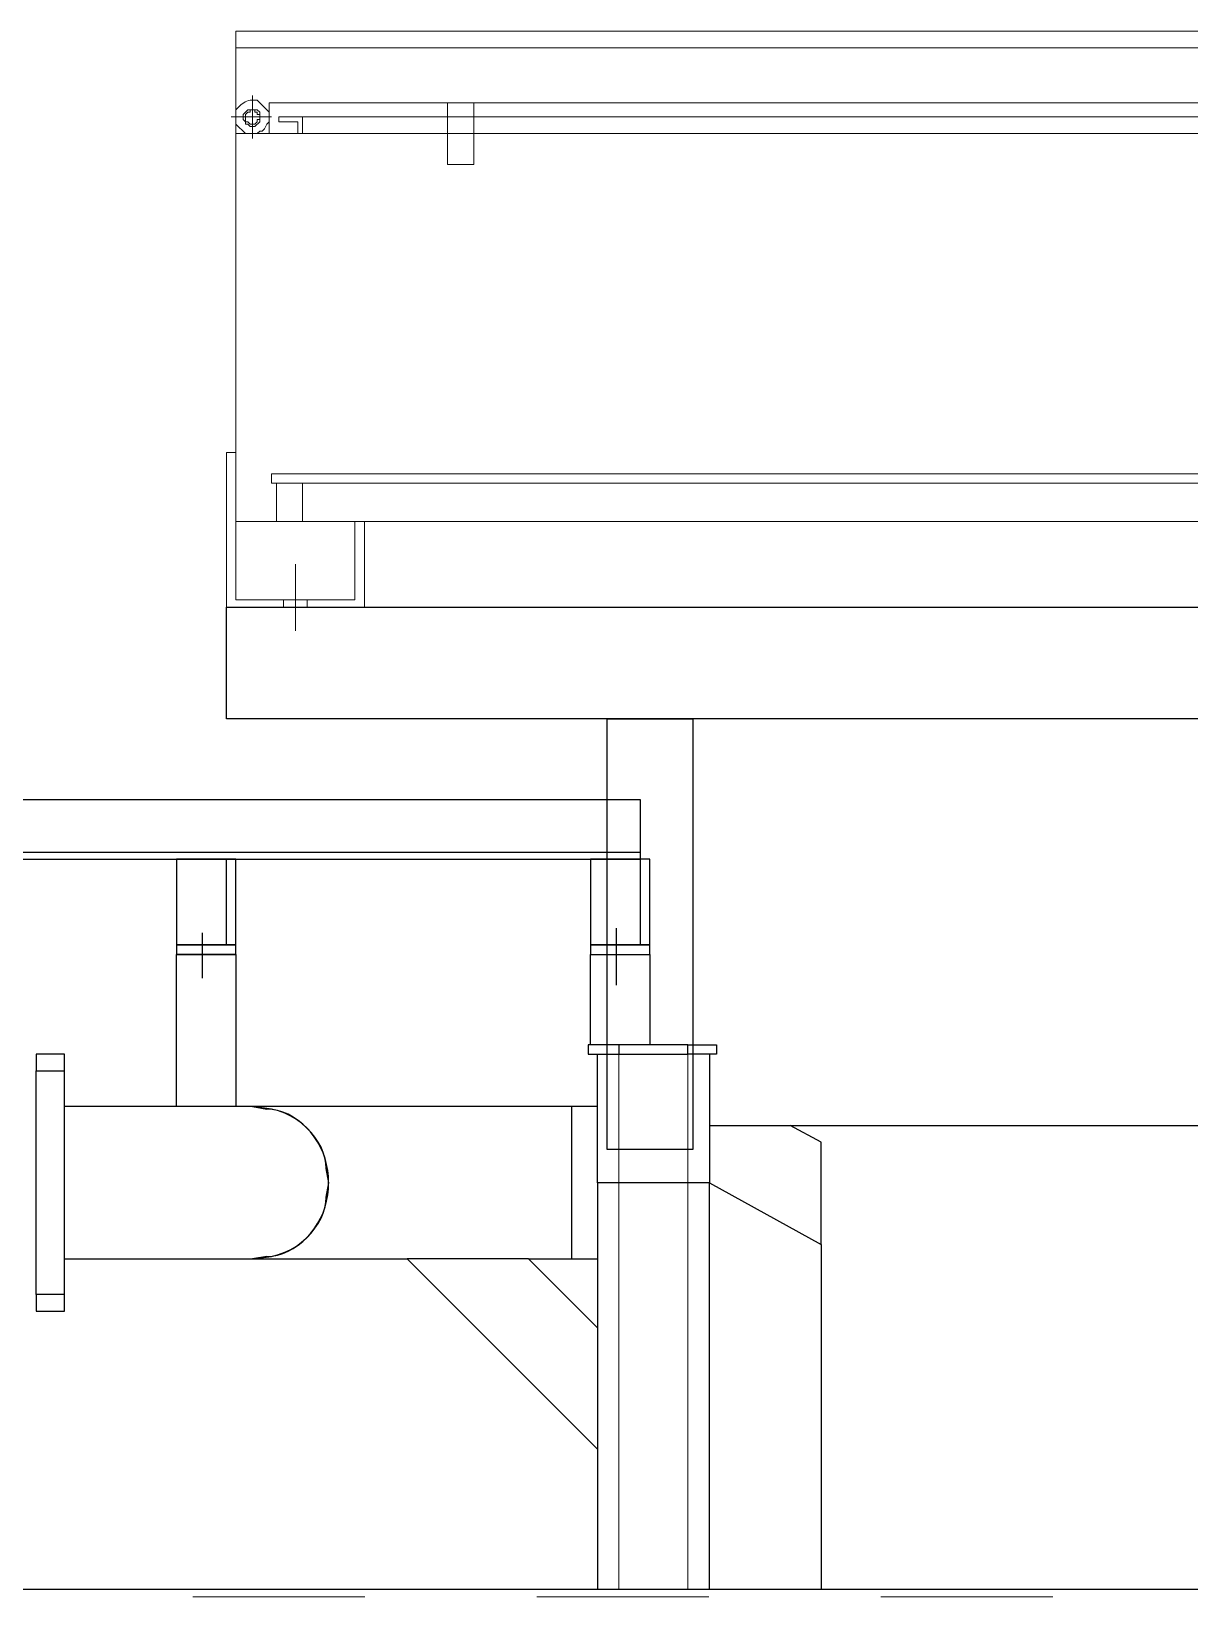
# Model space of a CAD drawing. Header units: metres. Extents: x 531263 to 531754, y 2674954 to 2675327.
# Drawn here: x 531501.188 to 531501.861, y 2675218.758 to 2675219.668 of the extents above; entities that cross this region are included whole.
import ezdxf

# ---------------------------------------------------------------- set-up
doc = ezdxf.new("R2010")
doc.units = ezdxf.units.M
doc.header["$MEASUREMENT"] = 0
doc.linetypes.add('PDF_IMPORT', pattern=[1, 0.8, -0.2])
doc.layers.add('IDT', color=7, linetype='Continuous')

# ---------------------------------------------------------------- blocks, each defined once
blk = doc.blocks.new('IDT')
at = {"layer": 'IDT', "color": 0, "linetype": 'PDF_IMPORT', "lineweight": 13, "ltscale": 0.014167}
blk.add_line((14.77772, 9.00052), (16.84415, 9.00052), dxfattribs=at)
at = {"layer": 'IDT', "color": 0, "lineweight": 25}
for p, q in [((14.77772, 8.99637), (16.87873, 8.99637)), ((16.11246, 8.79582), (16.11246, 8.99637)), ((16.17747, 8.99637), (16.17747, 8.75985)), ((16.24248, 8.75985), (16.24248, 8.99637)), ((16.35313, 8.80411), (16.24248, 8.91477)), ((16.24248, 8.84423), (16.28259, 8.80411)), ((16.5689, 8.83454), (16.5523, 8.83454)), ((16.5523, 8.83454), (16.5523, 8.82486)), ((16.5689, 8.82486), (16.5689, 8.83454)), ((16.5523, 8.82486), (16.5689, 8.82486)), ((16.5523, 8.82486), (16.5523, 8.69485)), ((16.5689, 8.82486), (16.5689, 8.69485)), ((16.28259, 8.80411), (16.24248, 8.80411)), ((16.25769, 8.71559), (16.25769, 8.80411)), ((16.28259, 8.80411), (16.35313, 8.80411)), ((16.44304, 8.80411), (16.35313, 8.80411)), ((16.44304, 8.80411), (16.43197, 8.80273)), ((16.43474, 8.80273), (16.44304, 8.80411)), ((16.5523, 8.80411), (16.44304, 8.80411)), ((16.17747, 8.75985), (16.11246, 8.79582)), ((16.11246, 8.79582), (16.11246, 8.73634)), ((16.40016, 8.76815), (16.39877, 8.75985)), ((16.17747, 8.68516), (16.17747, 8.75985)), ((16.17747, 8.75985), (16.18992, 8.75985)), ((16.18992, 8.75985), (16.23003, 8.75985)), ((16.23003, 8.75985), (16.24248, 8.75985)), ((16.24248, 8.75985), (16.24248, 8.68516)), ((16.39877, 8.75985), (16.40016, 8.75156)), ((16.18715, 8.74049), (16.23695, 8.74049)), ((16.18715, 8.49014), (16.18715, 8.74049)), ((16.23695, 8.74049), (16.23695, 8.49014)), ((16.11246, 8.73634), (16.13044, 8.72666)), ((16.17747, 8.72666), (15.47898, 8.72666)), ((16.24248, 8.71559), (16.25769, 8.71559)), ((16.25769, 8.71559), (16.44304, 8.71559)), ((16.43197, 8.71698), (16.44304, 8.71559)), ((16.44304, 8.71559), (16.43474, 8.71698)), ((16.44304, 8.71559), (16.5523, 8.71559)), ((16.45272, 8.62707), (16.45272, 8.71559)), ((16.45272, 8.71559), (16.4873, 8.71559)), ((16.4873, 8.71559), (16.4873, 8.62707)), ((16.5689, 8.69485), (16.5523, 8.69485)), ((16.5523, 8.69485), (16.5523, 8.68516)), ((16.5689, 8.68516), (16.5689, 8.69485)), ((16.17332, 8.67963), (16.17332, 8.68516)), ((16.17332, 8.68516), (16.18992, 8.68516)), ((16.23003, 8.68516), (16.18992, 8.68516)), ((16.18992, 8.68516), (16.18992, 8.67963)), ((16.23003, 8.67963), (16.23003, 8.68516)), ((16.24801, 8.68516), (16.23003, 8.68516)), ((16.24801, 8.67963), (16.24801, 8.68516)), ((16.5523, 8.68516), (16.5689, 8.68516)), ((16.18992, 8.67963), (16.17332, 8.67963)), ((16.18992, 8.67963), (16.23003, 8.67963)), ((16.21205, 8.62707), (16.21205, 8.67963)), ((16.21205, 8.67963), (16.24663, 8.67963)), ((16.23003, 8.67963), (16.24801, 8.67963)), ((16.24663, 8.67963), (16.24663, 8.62707)), ((16.23141, 8.64505), (16.23141, 8.61186)), ((16.47208, 8.6409), (16.47208, 8.61462)), ((16.24663, 8.62707), (16.21205, 8.62707)), ((16.21205, 8.62707), (16.21205, 8.62154)), ((16.24663, 8.62707), (16.21205, 8.62707)), ((16.24663, 8.62154), (16.21205, 8.62154)), ((16.21205, 8.62154), (16.21205, 8.57175)), ((16.21205, 8.62154), (16.24663, 8.62154)), ((16.21758, 8.62154), (16.21758, 8.57175)), ((16.24663, 8.62154), (16.24663, 8.62707)), ((16.24663, 8.57175), (16.24663, 8.62154)), ((16.4873, 8.62707), (16.45272, 8.62707)), ((16.45272, 8.62707), (16.45272, 8.62154)), ((16.45272, 8.62707), (16.4873, 8.62707)), ((16.4873, 8.62707), (16.45272, 8.62707)), ((16.4873, 8.62154), (16.45272, 8.62154)), ((16.45272, 8.62154), (16.45272, 8.57175)), ((16.45272, 8.62154), (16.4873, 8.62154)), ((16.45825, 8.62154), (16.45825, 8.57175)), ((16.4873, 8.62154), (16.4873, 8.62707)), ((16.4873, 8.57175), (16.4873, 8.62154)), ((16.21205, 8.57175), (16.24663, 8.57175)), ((16.63668, 8.5676), (16.21758, 8.5676)), ((16.45272, 8.57175), (16.4873, 8.57175)), ((15.1982, 8.49014), (16.45825, 8.49014)), ((16.23695, 8.49014), (16.18715, 8.49014)), ((16.45825, 8.49014), (16.45825, 8.42513)), ((16.45825, 8.42513), (15.1982, 8.42513))]:
    blk.add_line(p, q, dxfattribs=at)
at = {"layer": 'IDT', "color": 0, "lineweight": 13}
for p, q in [((16.18992, 8.99637), (16.18992, 8.75985)), ((16.23003, 8.99637), (16.23003, 8.75985)), ((16.18992, 8.75985), (16.18992, 8.68516)), ((16.23003, 8.75985), (16.23003, 8.68516))]:
    blk.add_line(p, q, dxfattribs=at)
at = {"layer": 'IDT', "color": 8, "lineweight": 25}
for p, q in [((16.63253, 8.57175), (16.21758, 8.57175)), ((16.21758, 8.57175), (16.21758, 8.53717)), ((16.21758, 8.53717), (16.60625, 8.53717))]:
    blk.add_line(p, q, dxfattribs=at)
at = {"layer": 'IDT', "color": 0, "lineweight": 9}
for p, q in [((16.41814, 8.40023), (16.41814, 8.43896)), ((16.41122, 8.42098), (16.41122, 8.42513)), ((16.42505, 8.42098), (16.42505, 8.42513)), ((16.41399, 8.35321), (16.41399, 8.37534)), ((16.4292, 8.35321), (16.4292, 8.37534)), ((15.28672, 8.35321), (16.43197, 8.35321)), ((16.43197, 8.34768), (15.28672, 8.34768)), ((16.43197, 8.35321), (16.43197, 8.34768)), ((16.3144, 8.1319), (16.3144, 8.16787)), ((16.3144, 8.16787), (16.32962, 8.16787)), ((16.32962, 8.16787), (16.32962, 8.1319)), ((16.45272, 8.14988), (15.20235, 8.14988)), ((16.41399, 8.1402), (16.41399, 8.14988)), ((16.41676, 8.14297), (16.41676, 8.14988)), ((16.43335, 8.14988), (16.45272, 8.14988)), ((16.43335, 8.1319), (16.43335, 8.14988)), ((16.43335, 8.14988), (16.43335, 8.1319)), ((16.43612, 8.14712), (16.43474, 8.14435)), ((16.4375, 8.1485), (16.43612, 8.14712)), ((16.43889, 8.1485), (16.4375, 8.1485)), ((16.44027, 8.14988), (16.43889, 8.1485)), ((16.44165, 8.14574), (16.43889, 8.14297)), ((16.44718, 8.14988), (16.44027, 8.14988)), ((16.44442, 8.14574), (16.44165, 8.14574)), ((16.44304, 8.12775), (16.44304, 8.15265)), ((16.4458, 8.14435), (16.44442, 8.14574)), ((16.45272, 8.14435), (16.44718, 8.14988)), ((15.2881, 8.1402), (16.42782, 8.1402)), ((16.42782, 8.14297), (16.41676, 8.14297)), ((16.42782, 8.1402), (16.42782, 8.14297)), ((16.43197, 8.1402), (16.45548, 8.1402)), ((16.43474, 8.14435), (16.43335, 8.14297)), ((16.43335, 8.14297), (16.43335, 8.13744)), ((16.43889, 8.14297), (16.43889, 8.13744)), ((16.44027, 8.14159), (16.43889, 8.14159)), ((16.43889, 8.14159), (16.43889, 8.13882)), ((16.43889, 8.13882), (16.44027, 8.13882)), ((16.43889, 8.13744), (16.44027, 8.13605)), ((16.44165, 8.14435), (16.44027, 8.14297)), ((16.44027, 8.14297), (16.44027, 8.14159)), ((16.44027, 8.13882), (16.44027, 8.13744)), ((16.44027, 8.13744), (16.44165, 8.13744)), ((16.44442, 8.14435), (16.44165, 8.14435)), ((16.44165, 8.13744), (16.44165, 8.13605)), ((16.4458, 8.14297), (16.44442, 8.14435)), ((16.44442, 8.13605), (16.44442, 8.13744)), ((16.44442, 8.13744), (16.4458, 8.13744)), ((16.44718, 8.14435), (16.4458, 8.14435)), ((16.44718, 8.14297), (16.4458, 8.14297)), ((16.4458, 8.13744), (16.44718, 8.13882)), ((16.4458, 8.13605), (16.44857, 8.13882)), ((16.44718, 8.14297), (16.44718, 8.14435)), ((16.44718, 8.1402), (16.44718, 8.14297)), ((16.44857, 8.14159), (16.44718, 8.14297)), ((16.44718, 8.13882), (16.44718, 8.1402)), ((16.44857, 8.1402), (16.44857, 8.14159)), ((16.44857, 8.13882), (16.44857, 8.1402)), ((16.45272, 8.1402), (16.45272, 8.14435)), ((16.45272, 8.13605), (16.45272, 8.1402)), ((16.43335, 8.1319), (15.28257, 8.1319)), ((16.44027, 8.13605), (16.4458, 8.13605)), ((16.44027, 8.13052), (16.44442, 8.13052)), ((16.44165, 8.13605), (16.44442, 8.13605)), ((16.45133, 8.13467), (16.45272, 8.13605))]:
    blk.add_line(p, q, dxfattribs=at)
at = {"layer": 'IDT', "color": 0, "lineweight": 15}
for p, q in [((16.37803, 8.37534), (16.37803, 8.42513)), ((16.37803, 8.42513), (16.45825, 8.42513)), ((16.45272, 8.42098), (16.38356, 8.42098)), ((16.38356, 8.42098), (16.38356, 8.37534)), ((16.45272, 8.33523), (16.45272, 8.42098)), ((16.45825, 8.42513), (16.45825, 8.33523)), ((16.45272, 8.37534), (15.20235, 8.37534)), ((16.45272, 8.09041), (16.45272, 8.37534)), ((16.45825, 8.33523), (16.45272, 8.33523)), ((16.45272, 8.10009), (15.20235, 8.10009)), ((15.20235, 8.09041), (16.45272, 8.09041))]:
    blk.add_line(p, q, dxfattribs=at)
at = {"layer": 'IDT', "color": 0, "lineweight": 25}
for points in [[(16.43197, 8.80273), (16.3878, 8.79307), (16.3878, 8.72666), (16.43197, 8.71698)], [(16.43474, 8.80273), (16.41823, 8.80275), (16.40016, 8.78466), (16.40016, 8.76815)], [(16.40016, 8.75156), (16.40013, 8.73505), (16.41823, 8.71698), (16.43474, 8.71698)]]:
    blk.add_open_spline(points, degree=3, dxfattribs=at)
at = {"layer": 'IDT', "color": 0, "lineweight": 9}
for points in [[(16.43335, 8.13744), (16.43566, 8.13513), (16.43796, 8.13283), (16.44027, 8.13052)], [(16.44442, 8.13052), (16.44705, 8.13091), (16.44944, 8.13253), (16.45133, 8.13467)]]:
    blk.add_open_spline(points, degree=3, dxfattribs=at)

msp = doc.modelspace()

# ---------------------------------------------------------------- block references
at = {"layer": 'IDT', "color": 8, "rotation": 180}
msp.add_blockref('IDT', (531517.75928, 2675227.75885), dxfattribs=at)

doc.saveas('drawing.dxf')
